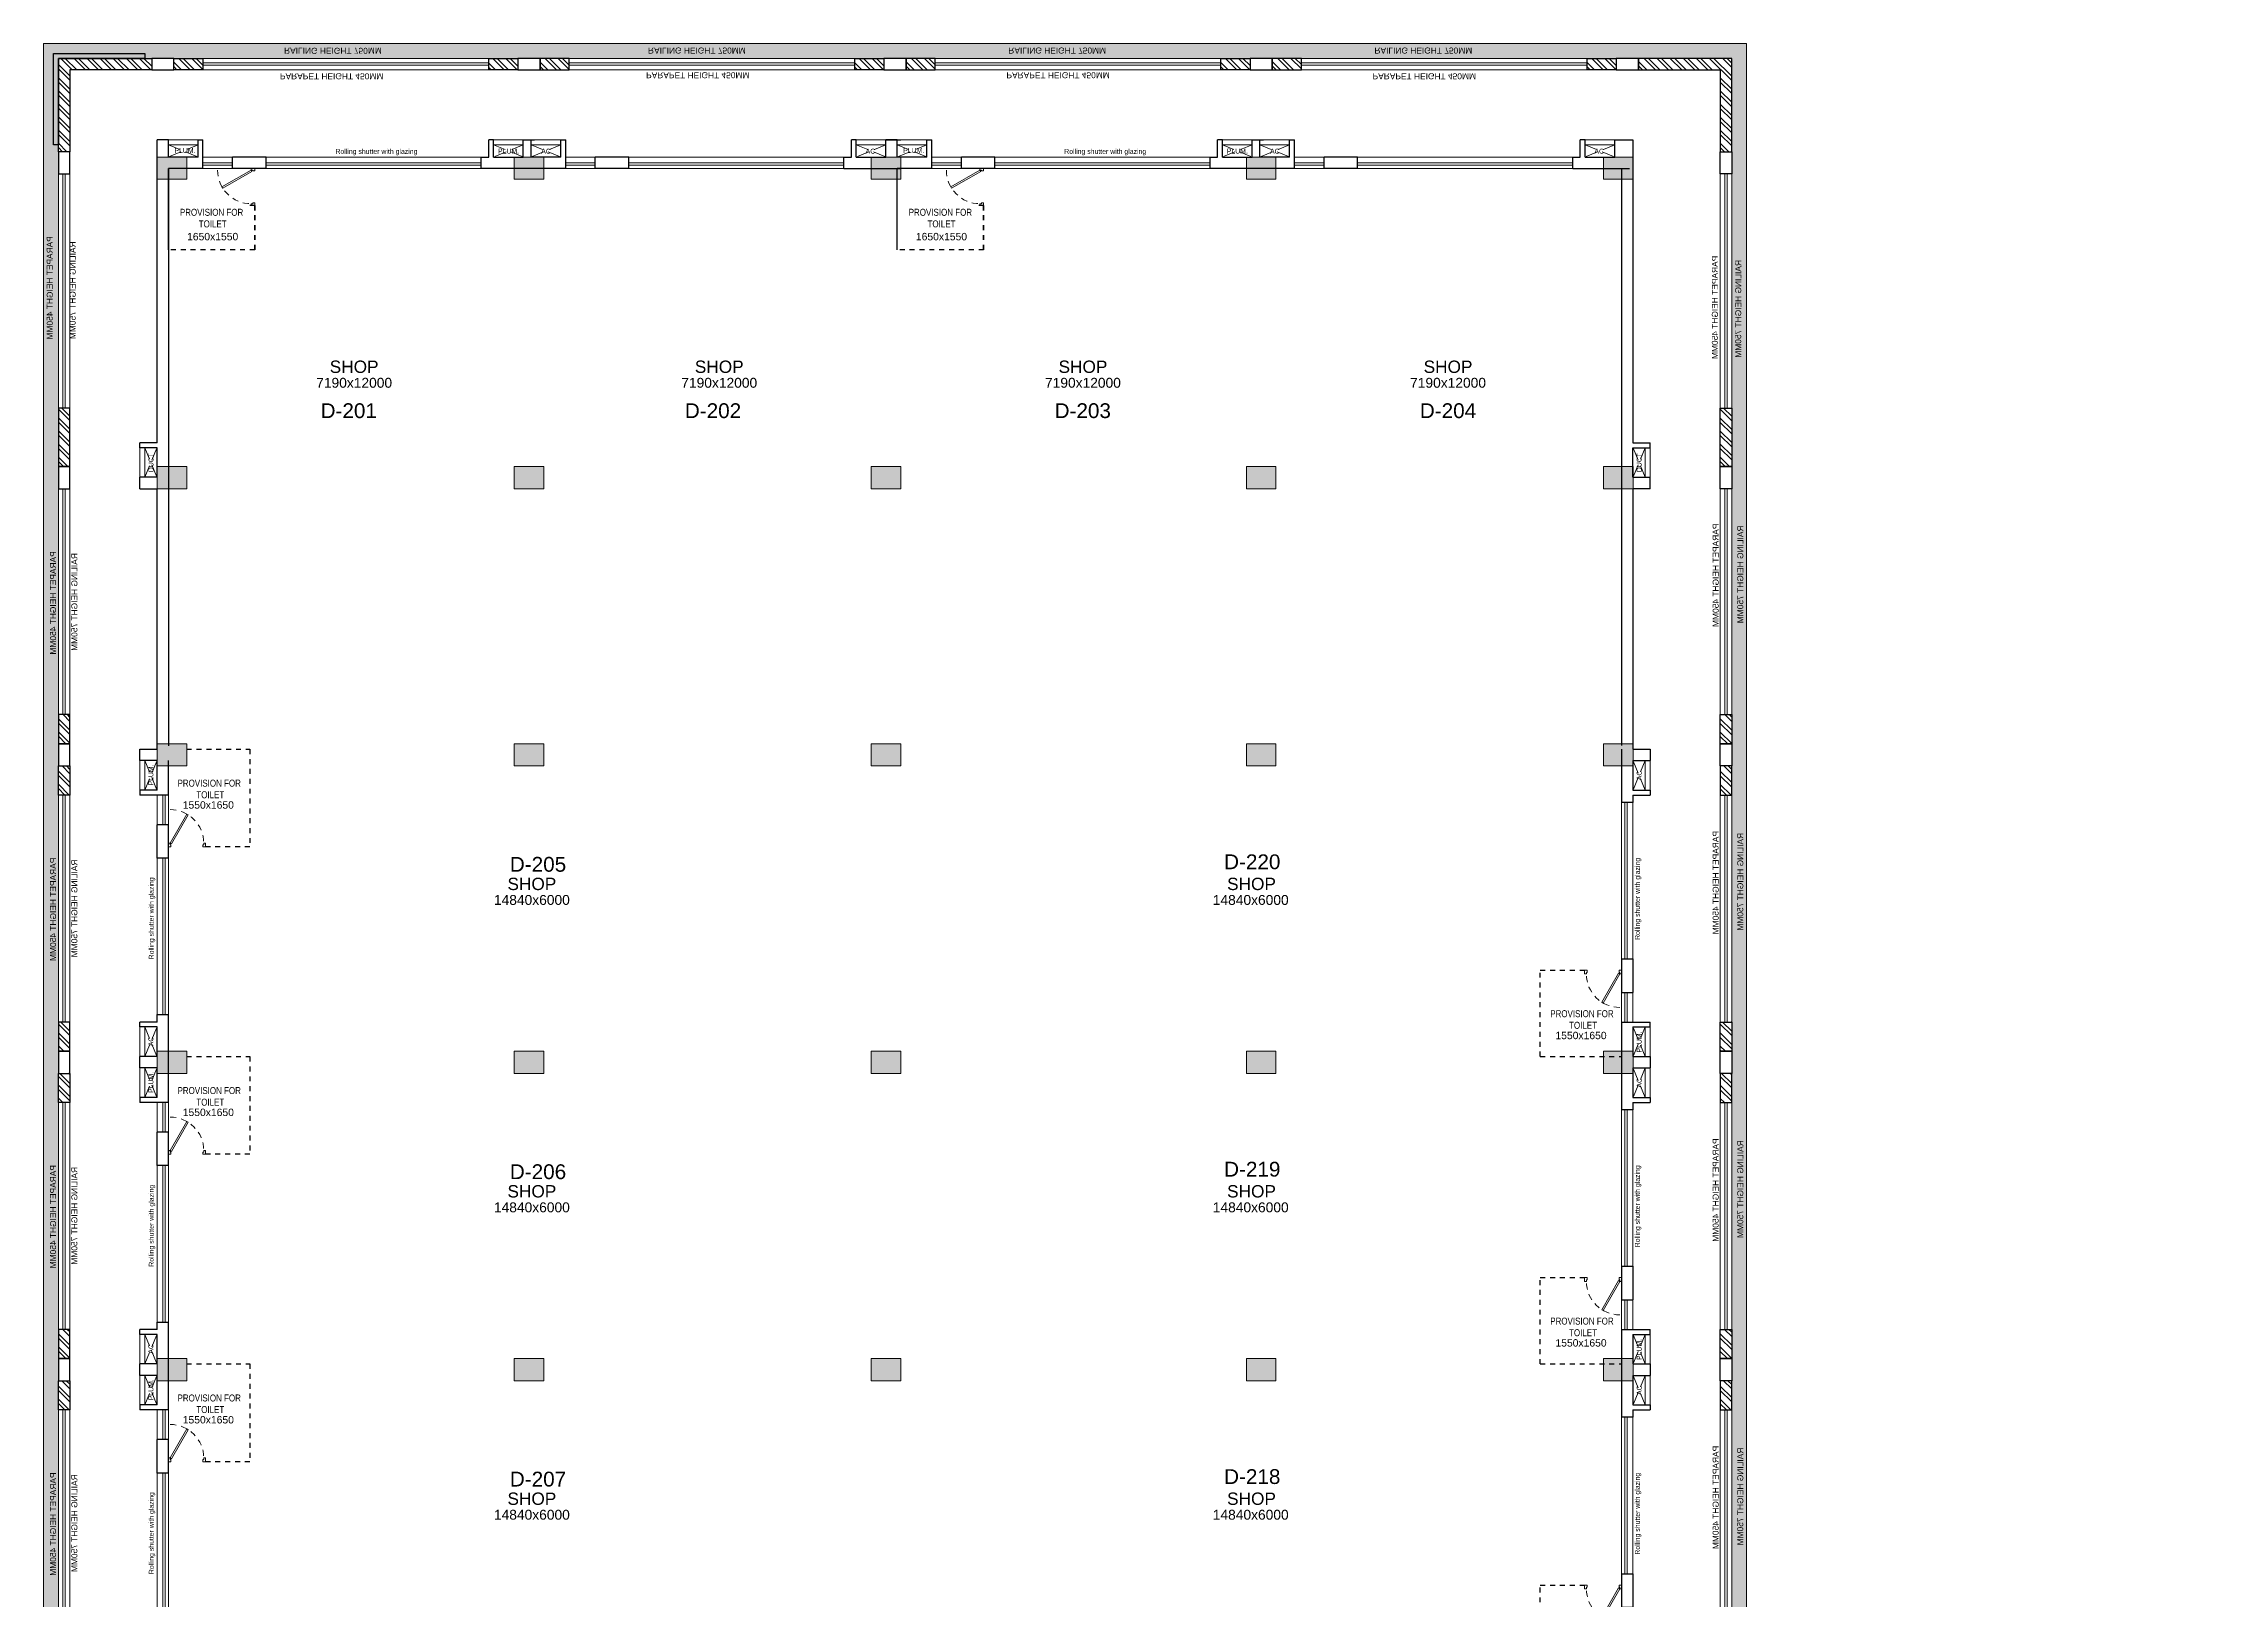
# Model space of a CAD drawing. Header units: metres. Extents: x 9819 to 10514, y 4405 to 4599.
# Drawn here: x 10224.34 to 10268.53, y 4465.68 to 4497.23 of the extents above; entities that cross this region are included whole.
import ezdxf
from ezdxf.enums import TextEntityAlignment as Align

# ---------------------------------------------------------------- set-up
doc = ezdxf.new("R2010")
doc.units = ezdxf.units.M
doc.header["$MEASUREMENT"] = 0
doc.linetypes.add('DASHED2', pattern=[0.375, 0.25, -0.125])
doc.linetypes.add('HIDDEN', pattern=[0.375, 0.25, -0.125])
doc.layers.add('A_COL. NO', color=4, linetype='Continuous')
doc.layers.add('A_SIGNAGE', color=171, linetype='Continuous')
for name, color, linetype, lineweight in [('A_COMMENTS', 3, 'Continuous', 0), ('A_CONC', 1, 'Continuous', 30), ('A_DOOR-WIN', 23, 'Continuous', 9), ('A_DOTTED', 8, 'HIDDEN', 0), ('A_EXCAVATION', 15, 'Continuous', 20), ('A_GLAZE', 140, 'Continuous', 5), ('A_LEDGE', 252, 'Continuous', 15), ('A_SHOP NO.', 113, 'Continuous', 5), ('A_SILL 0.09', 9, 'Continuous', 9), ('A_SILL 0.25', 25, 'Continuous', 15), ('A_TEXT', 7, 'Continuous', 5), ('A_WALL', 7, 'Continuous', 30), ('A_Wall Hatch', 8, 'Continuous', 5), ('COLUMN-FINAL', 210, 'Continuous', 20), ('Doorline', 251, 'DASHED2', 13), ('ELE .15', 8, 'Continuous', 15)]:
    doc.layers.add(name, color=color, linetype=linetype, lineweight=lineweight)
doc.layers.get('A_COL. NO').off()
doc.styles.add('A', font='ARIALN.TTF')
doc.styles.get("Standard").update_dxf_attribs({"font": 'arial.ttf'})

# ---------------------------------------------------------------- blocks, each defined once
blk = doc.blocks.new('D 750')
at = {"layer": 'A_DOOR-WIN'}
for points in [[(-0.372, 0.665), (-0.035, 0.075), (-0.063, 0.059), (-0.4, 0.649)], [(-0.75, 0.075), (-0.75, 0), (-0.7, 0), (-0.7, 0.043), (-0.715, 0.043), (-0.715, 0.075)], [(0, 0.075), (0, 0), (-0.05, 0), (-0.05, 0.043), (-0.035, 0.043), (-0.035, 0.075)]]:
    blk.add_lwpolyline(points, close=True, dxfattribs=at)
at = {"layer": 'Doorline', "ltscale": 0.5}
blk.add_arc((-0.035, 0.075), 0.68, 90, 180, dxfattribs=at)
blk = doc.blocks.new('Typical shops 2nd')
at = {"layer": 'A_DOOR-WIN'}
for p, q in [((30.095, -1.08), (30.095, -4.25)), ((30.145, -1.08), (30.145, -4.25)), ((0.465, -5.38), (0.465, -2.21)), ((0.515, -5.38), (0.515, -2.21))]:
    blk.add_line(p, q, dxfattribs=at)
at = {"layer": 'A_DOTTED'}
for p, q in [((0.1, -0.83), (0.35, -0.23)), ((0.1, -0.23), (0.35, -0.83)), ((30.51, -0.23), (30.26, -0.83)), ((30.51, -0.83), (30.26, -0.23)), ((0.1, -6.23), (0.35, -5.63)), ((0.1, -5.63), (0.35, -6.23)), ((30.51, -5.63), (30.26, -6.23)), ((30.51, -6.23), (30.26, -5.63))]:
    blk.add_line(p, q, dxfattribs=at)
at = {"layer": 'A_GLAZE'}
for p, q in [((0.465, -1.53), (0.465, -0.93)), ((0.515, -1.53), (0.515, -0.93)), ((30.095, -4.93), (30.095, -5.53)), ((30.145, -4.93), (30.145, -5.53))]:
    blk.add_line(p, q, dxfattribs=at)
at = {"layer": 'A_LEDGE'}
for p, q in [((0, -0.83), (0, -0.23)), ((0.1, -0.83), (0.1, -0.23)), ((30.51, -0.83), (30.51, -0.23)), ((30.61, -0.83), (30.61, -0.23)), ((0, -5.63), (0, -6.23)), ((0.1, -5.63), (0.1, -6.23)), ((30.51, -5.63), (30.51, -6.23)), ((30.61, -5.63), (30.61, -6.23))]:
    blk.add_line(p, q, dxfattribs=at)
at = {"layer": 'A_SILL 0.09'}
for p, q in [((0.35, -1.53), (0.35, -0.93)), ((0.58, -1.53), (0.58, -0.93)), ((30.03, -4.25), (30.03, -1.08)), ((30.26, -1.08), (30.26, -4.25)), ((0.35, -5.38), (0.35, -2.21)), ((0.58, -2.21), (0.58, -5.38)), ((30.03, -4.93), (30.03, -5.53)), ((30.26, -4.93), (30.26, -5.53))]:
    blk.add_line(p, q, dxfattribs=at)
at = {"layer": 'A_WALL'}
for p, q in [((0, -0.23), (0, 0)), ((30.61, 0), (30.61, -0.23)), ((0.35, -0.23), (0, -0.23)), ((0.35, -0.83), (0.35, -0.23)), ((0.58, -0.93), (0.58, -0.23)), ((30.03, 0), (30.03, -1.08)), ((30.26, -0.23), (30.61, -0.23)), ((30.26, -0.23), (30.26, -0.83)), ((0.35, -0.83), (0, -0.83)), ((0, -0.83), (0, -0.93)), ((30.26, -0.83), (30.61, -0.83)), ((30.61, -0.83), (30.61, -0.93)), ((0.58, -0.93), (0, -0.93)), ((30.26, -1.08), (30.03, -1.08)), ((30.26, -0.93), (30.61, -0.93)), ((30.26, -0.93), (30.26, -1.08)), ((0.35, -2.21), (0.35, -1.53)), ((0.58, -1.53), (0.35, -1.53)), ((0.58, -2.21), (0.58, -1.53)), ((0.58, -2.21), (0.35, -2.21)), ((30.03, -4.25), (30.03, -4.93)), ((30.03, -4.25), (30.26, -4.25)), ((30.26, -4.25), (30.26, -4.93)), ((30.03, -4.93), (30.26, -4.93)), ((0.35, -5.53), (0, -5.53)), ((0, -5.63), (0, -5.53)), ((0.35, -5.63), (0, -5.63)), ((0.35, -5.53), (0.35, -5.38)), ((0.35, -5.38), (0.58, -5.38)), ((0.35, -6.23), (0.35, -5.63)), ((0.58, -6.46), (0.58, -5.38)), ((30.03, -5.53), (30.03, -6.23)), ((30.03, -5.53), (30.61, -5.53)), ((30.26, -5.63), (30.26, -6.23)), ((30.26, -5.63), (30.61, -5.63)), ((30.61, -5.63), (30.61, -5.53)), ((0.35, -6.23), (0, -6.23)), ((30.26, -6.23), (30.61, -6.23))]:
    blk.add_line(p, q, dxfattribs=at)
at = {"layer": 'A_WALL', "color": 252, "linetype": 'DASHED2', "ltscale": 0.3, "true_color": 0x939598}
blk.add_line((28.38, -6.23), (30.03, -6.23), dxfattribs=at)
for points in [[(0.95, 0), (2.23, 0), (2.23, -1.98), (1.33, -1.98)], [(28.38, -6.23), (28.38, -4.48), (29.28, -4.48)]]:
    blk.add_lwpolyline(points, dxfattribs=at)
at = {"layer": 'A_DOOR-WIN', "xscale": -1}
blk.add_blockref('D 750', (0.58, -1.98), dxfattribs=at)
at = {"layer": 'A_DOOR-WIN', "xscale": -1, "rotation": 180}
blk.add_blockref('D 750', (30.03, -4.48), dxfattribs=at)
at = {"char_height": 0.1411, "width": 1.97366, "attachment_point": 1, "style": 'A'}
for insert in [(0.419, -0.618), (28.239, -5.29)]:
    blk.add_mtext('\\pxqc;PROVISION FOR\\P TOILET ', dxfattribs=dict(at, insert=insert))
at = {"layer": 'A_TEXT'}
for s, p in [('PLUM.', (0.274, -0.523)), ('AC', (30.436, -0.531)), ('Rolling shutter with glazing', (0.282, -3.428)), ('Rolling shutter with glazing', (30.399, -3.034)), ('PLUM.', (30.434, -5.936)), ('AC', (0.274, -5.923))]:
    blk.add_text(s, height=0.1, rotation=90, dxfattribs=at).set_placement(p, align=Align.CENTER)
for s, height, p in [('1550x1650', 0.15, (1.388, -1.205)), ('SHOP', 0.25, (7.945, -2.855)), ('SHOP', 0.25, (22.529, -2.855)), ('14840x6000', 0.2, (7.945, -3.155)), ('14840x6000', 0.2, (22.513, -3.155)), ('1550x1650', 0.15, (29.207, -5.877))]:
    blk.add_text(s, height=height, dxfattribs=at).set_placement(p, align=Align.CENTER)
blk = doc.blocks.new('Wing D Columns')
at = {"layer": 'COLUMN-FINAL'}
for color, points in [(1, [(0, 0), (0, -0.45), (0.6, -0.45), (0.6, 0)]), (3, [(14.47, 0), (14.47, -0.45), (15.07, -0.45), (15.07, 0)]), (3, [(22.075, 0), (22.075, -0.45), (22.675, -0.45), (22.675, 0)]), (3, [(7.235, 0), (7.235, -0.45), (7.835, -0.45), (7.835, 0)]), (1, [(29.31, 0), (29.31, -0.45), (29.91, -0.45), (29.91, 0)]), (1, [(0, -6.27), (0, -6.72), (0.6, -6.72), (0.6, -6.27)]), (3, [(7.235, -6.27), (7.235, -6.72), (7.835, -6.72), (7.835, -6.27)]), (3, [(14.47, -6.27), (14.47, -6.72), (15.07, -6.72), (15.07, -6.27)]), (3, [(22.075, -6.27), (22.075, -6.72), (22.675, -6.72), (22.675, -6.27)]), (1, [(29.31, -6.27), (29.31, -6.72), (29.91, -6.72), (29.91, -6.27)]), (1, [(0, -11.89), (0, -12.34), (0.6, -12.34), (0.6, -11.89)]), (3, [(7.235, -11.89), (7.235, -12.34), (7.835, -12.34), (7.835, -11.89)]), (3, [(14.47, -11.89), (14.47, -12.34), (15.07, -12.34), (15.07, -11.89)]), (3, [(22.075, -11.89), (22.075, -12.34), (22.675, -12.34), (22.675, -11.89)]), (1, [(29.31, -11.89), (29.31, -12.34), (29.91, -12.34), (29.91, -11.89)]), (1, [(0, -18.12), (0, -18.57), (0.6, -18.57), (0.6, -18.12)]), (3, [(7.235, -18.12), (7.235, -18.57), (7.835, -18.57), (7.835, -18.12)]), (3, [(14.47, -18.12), (14.47, -18.57), (15.07, -18.57), (15.07, -18.12)]), (3, [(22.075, -18.12), (22.075, -18.57), (22.675, -18.57), (22.675, -18.12)]), (1, [(29.31, -18.12), (29.31, -18.57), (29.91, -18.57), (29.91, -18.12)]), (1, [(0, -24.35), (0, -24.8), (0.6, -24.8), (0.6, -24.35)]), (3, [(7.235, -24.35), (7.235, -24.8), (7.835, -24.8), (7.835, -24.35)]), (3, [(14.47, -24.35), (14.47, -24.8), (15.07, -24.8), (15.07, -24.35)]), (3, [(22.075, -24.35), (22.075, -24.8), (22.675, -24.8), (22.675, -24.35)]), (1, [(29.31, -24.35), (29.31, -24.8), (29.91, -24.8), (29.91, -24.35)]), (4, [(0, -30.47), (0, -30.92), (0.75, -30.92), (0.75, -30.47)]), (1, [(7.235, -30.47), (7.235, -30.92), (7.835, -30.92), (7.835, -30.47)]), (1, [(14.47, -30.47), (14.47, -30.92), (15.07, -30.92), (15.07, -30.47)]), (1, [(22.075, -30.47), (22.075, -30.92), (22.675, -30.92), (22.675, -30.47)]), (4, [(29.16, -30.47), (29.16, -30.92), (29.91, -30.92), (29.91, -30.47)]), (4, [(0, -36.7), (0, -37.15), (0.75, -37.15), (0.75, -36.7)]), (1, [(7.235, -36.7), (7.235, -37.15), (7.835, -37.15), (7.835, -36.7)]), (3, [(14.47, -36.7), (14.47, -37.15), (15.07, -37.15), (15.07, -36.7)]), (1, [(22.075, -36.7), (22.075, -37.15), (22.675, -37.15), (22.675, -36.7)]), (4, [(29.16, -36.7), (29.16, -37.15), (29.91, -37.15), (29.91, -36.7)]), (1, [(0, -42.82), (0, -43.27), (0.6, -43.27), (0.6, -42.82)]), (3, [(7.235, -42.82), (7.235, -43.27), (7.835, -43.27), (7.835, -42.82)]), (3, [(14.47, -42.82), (14.47, -43.27), (15.07, -43.27), (15.07, -42.82)]), (3, [(22.075, -42.82), (22.075, -43.27), (22.675, -43.27), (22.675, -42.82)]), (1, [(29.31, -42.82), (29.31, -43.27), (29.91, -43.27), (29.91, -42.82)]), (1, [(0, -49.05), (0, -49.5), (0.6, -49.5), (0.6, -49.05)]), (3, [(7.235, -49.05), (7.235, -49.5), (7.835, -49.5), (7.835, -49.05)]), (3, [(14.47, -49.05), (14.47, -49.5), (15.07, -49.5), (15.07, -49.05)]), (3, [(22.075, -49.05), (22.075, -49.5), (22.675, -49.5), (22.675, -49.05)]), (1, [(29.31, -49.05), (29.31, -49.5), (29.91, -49.5), (29.91, -49.05)]), (1, [(0, -55.28), (0, -55.73), (0.6, -55.73), (0.6, -55.28)]), (3, [(7.235, -55.28), (7.235, -55.73), (7.835, -55.73), (7.835, -55.28)]), (3, [(14.47, -55.28), (14.47, -55.73), (15.07, -55.73), (15.07, -55.28)]), (3, [(22.075, -55.28), (22.075, -55.73), (22.675, -55.73), (22.675, -55.28)]), (1, [(29.31, -55.28), (29.31, -55.73), (29.91, -55.73), (29.91, -55.28)]), (1, [(0, -61.51), (0, -61.96), (0.6, -61.96), (0.6, -61.51)]), (3, [(7.235, -61.51), (7.235, -61.96), (7.835, -61.96), (7.835, -61.51)]), (3, [(14.47, -61.51), (14.47, -61.96), (15.07, -61.96), (15.07, -61.51)]), (3, [(22.075, -61.51), (22.075, -61.96), (22.675, -61.96), (22.675, -61.51)]), (1, [(29.31, -61.51), (29.31, -61.96), (29.91, -61.96), (29.91, -61.51)]), (1, [(0, -67.63), (0, -68.08), (0.6, -68.08), (0.6, -67.63)]), (1, [(7.235, -67.635), (7.235, -68.085), (7.835, -68.085), (7.835, -67.635)]), (2, [(14.47, -67.63), (14.47, -68.08), (15.07, -68.08), (15.07, -67.63)]), (1, [(22.075, -67.63), (22.075, -68.08), (22.675, -68.08), (22.675, -67.63)]), (1, [(29.31, -67.63), (29.31, -68.08), (29.91, -68.08), (29.91, -67.63)])]:
    blk.add_hatch(color=color, dxfattribs=at).paths.add_polyline_path(points)
h = blk.add_hatch(color=30, dxfattribs=at)
h.dxf.hatch_style = 1
h.paths.add_polyline_path([(2.73, -31.44), (2.96, -31.44), (2.96, -30.69), (2.73, -30.69)])
h = blk.add_hatch(color=30, dxfattribs=at)
h.dxf.hatch_style = 1
h.paths.add_polyline_path([(9.49, -30.69), (9.49, -30.92), (10.24, -30.92), (10.24, -30.69)])
h = blk.add_hatch(color=86, dxfattribs=at)
h.dxf.hatch_style = 1
h.paths.add_polyline_path([(17.97, -30.92), (17.97, -30.69), (17.22, -30.69), (17.22, -30.92)])
h = blk.add_hatch(color=190, dxfattribs=at)
h.dxf.hatch_style = 1
h.paths.add_polyline_path([(20.92, -31.29), (21.15, -31.29), (21.15, -30.69), (20.92, -30.69)])
h = blk.add_hatch(color=5, dxfattribs=at)
h.dxf.hatch_style = 1
h.paths.add_polyline_path([(0, -34.45), (0.23, -34.45), (0.23, -33.7), (0, -33.7)])
h = blk.add_hatch(color=30, dxfattribs=at)
h.dxf.hatch_style = 1
h.paths.add_polyline_path([(2.73, -34.45), (2.96, -34.45), (2.96, -33.7), (2.73, -33.7)])
h = blk.add_hatch(color=11, dxfattribs=at)
h.dxf.hatch_style = 1
h.paths.add_polyline_path([(14.84, -34.45), (15.07, -34.45), (15.07, -33.7), (14.84, -33.7)])
h = blk.add_hatch(color=86, dxfattribs=at)
h.dxf.hatch_style = 1
h.paths.add_polyline_path([(17.22, -34.45), (17.45, -34.45), (17.45, -33.7), (17.22, -33.7)])
h = blk.add_hatch(color=190, dxfattribs=at)
h.dxf.hatch_style = 1
h.paths.add_polyline_path([(20.92, -34.45), (21.15, -34.45), (21.15, -33.85), (20.92, -33.85)])
h = blk.add_hatch(color=30, dxfattribs=at)
h.dxf.hatch_style = 1
h.paths.add_polyline_path([(9.49, -34.22), (9.49, -34.45), (10.24, -34.45), (10.24, -34.22)])
h = blk.add_hatch(color=231, dxfattribs=at)
h.dxf.hatch_style = 1
h.paths.add_polyline_path([(23.15, -34.22), (23.15, -34.45), (23.9, -34.45), (23.9, -34.22)])
h = blk.add_hatch(color=30, dxfattribs=at)
h.dxf.hatch_style = 1
h.paths.add_polyline_path([(29.31, -34.22), (29.31, -34.45), (29.91, -34.45), (29.91, -34.22)])
at = {"layer": 'COLUMN-FINAL', "color": 1}
for points in [[(0, 0), (0, -0.45), (0.6, -0.45), (0.6, 0)], [(29.31, 0), (29.31, -0.45), (29.91, -0.45), (29.91, 0)], [(0, -6.27), (0, -6.72), (0.6, -6.72), (0.6, -6.27)], [(29.31, -6.27), (29.31, -6.72), (29.91, -6.72), (29.91, -6.27)], [(0, -11.89), (0, -12.34), (0.6, -12.34), (0.6, -11.89)], [(29.31, -11.89), (29.31, -12.34), (29.91, -12.34), (29.91, -11.89)], [(0, -18.12), (0, -18.57), (0.6, -18.57), (0.6, -18.12)], [(29.31, -18.12), (29.31, -18.57), (29.91, -18.57), (29.91, -18.12)], [(0, -24.35), (0, -24.8), (0.6, -24.8), (0.6, -24.35)], [(29.31, -24.35), (29.31, -24.8), (29.91, -24.8), (29.91, -24.35)], [(7.235, -30.47), (7.235, -30.92), (7.835, -30.92), (7.835, -30.47)], [(14.47, -30.47), (14.47, -30.92), (15.07, -30.92), (15.07, -30.47)], [(22.075, -30.47), (22.075, -30.92), (22.675, -30.92), (22.675, -30.47)], [(7.235, -36.7), (7.235, -37.15), (7.835, -37.15), (7.835, -36.7)], [(22.075, -36.7), (22.075, -37.15), (22.675, -37.15), (22.675, -36.7)], [(0, -42.82), (0, -43.27), (0.6, -43.27), (0.6, -42.82)], [(29.31, -42.82), (29.31, -43.27), (29.91, -43.27), (29.91, -42.82)], [(0, -49.05), (0, -49.5), (0.6, -49.5), (0.6, -49.05)], [(29.31, -49.05), (29.31, -49.5), (29.91, -49.5), (29.91, -49.05)], [(0, -55.28), (0, -55.73), (0.6, -55.73), (0.6, -55.28)], [(29.31, -55.28), (29.31, -55.73), (29.91, -55.73), (29.91, -55.28)], [(0, -61.51), (0, -61.96), (0.6, -61.96), (0.6, -61.51)], [(29.31, -61.51), (29.31, -61.96), (29.91, -61.96), (29.91, -61.51)], [(0, -67.63), (0, -68.08), (0.6, -68.08), (0.6, -67.63)], [(7.235, -67.635), (7.235, -68.085), (7.835, -68.085), (7.835, -67.635)], [(22.075, -67.63), (22.075, -68.08), (22.675, -68.08), (22.675, -67.63)], [(29.31, -67.63), (29.31, -68.08), (29.91, -68.08), (29.91, -67.63)]]:
    blk.add_lwpolyline(points, close=True, dxfattribs=at)
at = {"layer": 'COLUMN-FINAL', "color": 3}
for points in [[(14.47, 0), (14.47, -0.45), (15.07, -0.45), (15.07, 0)], [(22.075, 0), (22.075, -0.45), (22.675, -0.45), (22.675, 0)], [(7.235, 0), (7.235, -0.45), (7.835, -0.45), (7.835, 0)], [(7.235, -6.27), (7.235, -6.72), (7.835, -6.72), (7.835, -6.27)], [(14.47, -6.27), (14.47, -6.72), (15.07, -6.72), (15.07, -6.27)], [(22.075, -6.27), (22.075, -6.72), (22.675, -6.72), (22.675, -6.27)], [(7.235, -11.89), (7.235, -12.34), (7.835, -12.34), (7.835, -11.89)], [(14.47, -11.89), (14.47, -12.34), (15.07, -12.34), (15.07, -11.89)], [(22.075, -11.89), (22.075, -12.34), (22.675, -12.34), (22.675, -11.89)], [(7.235, -18.12), (7.235, -18.57), (7.835, -18.57), (7.835, -18.12)], [(14.47, -18.12), (14.47, -18.57), (15.07, -18.57), (15.07, -18.12)], [(22.075, -18.12), (22.075, -18.57), (22.675, -18.57), (22.675, -18.12)], [(7.235, -24.35), (7.235, -24.8), (7.835, -24.8), (7.835, -24.35)], [(14.47, -24.35), (14.47, -24.8), (15.07, -24.8), (15.07, -24.35)], [(22.075, -24.35), (22.075, -24.8), (22.675, -24.8), (22.675, -24.35)], [(14.47, -36.7), (14.47, -37.15), (15.07, -37.15), (15.07, -36.7)], [(7.235, -42.82), (7.235, -43.27), (7.835, -43.27), (7.835, -42.82)], [(14.47, -42.82), (14.47, -43.27), (15.07, -43.27), (15.07, -42.82)], [(22.075, -42.82), (22.075, -43.27), (22.675, -43.27), (22.675, -42.82)], [(7.235, -49.05), (7.235, -49.5), (7.835, -49.5), (7.835, -49.05)], [(14.47, -49.05), (14.47, -49.5), (15.07, -49.5), (15.07, -49.05)], [(22.075, -49.05), (22.075, -49.5), (22.675, -49.5), (22.675, -49.05)], [(7.235, -55.28), (7.235, -55.73), (7.835, -55.73), (7.835, -55.28)], [(14.47, -55.28), (14.47, -55.73), (15.07, -55.73), (15.07, -55.28)], [(22.075, -55.28), (22.075, -55.73), (22.675, -55.73), (22.675, -55.28)], [(7.235, -61.51), (7.235, -61.96), (7.835, -61.96), (7.835, -61.51)], [(14.47, -61.51), (14.47, -61.96), (15.07, -61.96), (15.07, -61.51)], [(22.075, -61.51), (22.075, -61.96), (22.675, -61.96), (22.675, -61.51)]]:
    blk.add_lwpolyline(points, close=True, dxfattribs=at)
at = {"layer": 'COLUMN-FINAL', "color": 4}
for points in [[(0, -30.47), (0, -30.92), (0.75, -30.92), (0.75, -30.47)], [(29.16, -30.47), (29.16, -30.92), (29.91, -30.92), (29.91, -30.47)], [(0, -36.7), (0, -37.15), (0.75, -37.15), (0.75, -36.7)], [(29.16, -36.7), (29.16, -37.15), (29.91, -37.15), (29.91, -36.7)]]:
    blk.add_lwpolyline(points, close=True, dxfattribs=at)
at = {"layer": 'COLUMN-FINAL', "color": 30}
for points in [[(2.73, -31.44), (2.96, -31.44), (2.96, -30.69), (2.73, -30.69)], [(9.49, -30.69), (9.49, -30.92), (10.24, -30.92), (10.24, -30.69)], [(2.73, -34.45), (2.96, -34.45), (2.96, -33.7), (2.73, -33.7)], [(9.49, -34.22), (9.49, -34.45), (10.24, -34.45), (10.24, -34.22)], [(29.31, -34.22), (29.31, -34.45), (29.91, -34.45), (29.91, -34.22)]]:
    blk.add_lwpolyline(points, close=True, dxfattribs=at)
at = {"layer": 'COLUMN-FINAL', "color": 86}
for points in [[(17.97, -30.92), (17.97, -30.69), (17.22, -30.69), (17.22, -30.92)], [(17.22, -34.45), (17.45, -34.45), (17.45, -33.7), (17.22, -33.7)]]:
    blk.add_lwpolyline(points, close=True, dxfattribs=at)
at = {"layer": 'COLUMN-FINAL', "color": 190}
for points in [[(20.92, -31.29), (21.15, -31.29), (21.15, -30.69), (20.92, -30.69)], [(20.92, -34.45), (21.15, -34.45), (21.15, -33.85), (20.92, -33.85)]]:
    blk.add_lwpolyline(points, close=True, dxfattribs=at)
at = {"layer": 'COLUMN-FINAL', "color": 5}
blk.add_lwpolyline([(0, -34.45), (0.23, -34.45), (0.23, -33.7), (0, -33.7)], close=True, dxfattribs=at)
at = {"layer": 'COLUMN-FINAL', "color": 11}
blk.add_lwpolyline([(14.84, -34.45), (15.07, -34.45), (15.07, -33.7), (14.84, -33.7)], close=True, dxfattribs=at)
at = {"layer": 'COLUMN-FINAL', "color": 231}
blk.add_lwpolyline([(23.15, -34.22), (23.15, -34.45), (23.9, -34.45), (23.9, -34.22)], close=True, dxfattribs=at)
at = {"layer": 'COLUMN-FINAL', "color": 2}
blk.add_lwpolyline([(14.47, -67.63), (14.47, -68.08), (15.07, -68.08), (15.07, -67.63)], close=True, dxfattribs=at)
blk = doc.blocks.new('WING-D REVISED COLU.')
at = {"layer": 'A_EXCAVATION'}
blk.add_blockref('Wing D Columns', (5532.543, -8729.918), dxfattribs=at)
blk = doc.blocks.new('A$C5cf436e8')
at = {"transparency": 33554493}
h = blk.add_hatch(color=256, dxfattribs=at)
h.dxf.hatch_style = 1
h.paths.add_polyline_path([(-32.21, -72.38), (2.3, -72.38), (2.3, 0.3), (-32.21, 0.3)])
h.paths.add_polyline_path([(-31.91, -72.08), (2, -72.08), (2, 0), (-31.91, 0)], flags=16)
at = {"lineweight": 30, "true_color": 0x636466}
h = blk.add_hatch(dxfattribs=at)
h.set_pattern_fill('ANSI32', color=251, scale=0.5)
h.set_pattern_definition([(45, (-9908.29707, -4401.00705), (-0.1325825215, 0.1325825215), []), (45, (-9908.20869, -4401.00705), (-0.1325825215, 0.1325825215), [])])
h.paths.add_polyline_path([(0.11, 0), (0.11, -0.23), (1.77, -0.23), (1.77, -1.89), (2, -1.89), (2, 0)])
h.paths.add_polyline_path([(2, -2.93), (2, -2.34), (1.77, -2.34), (1.77, -2.93)])
h.paths.add_polyline_path([(2, -7.53), (2, -8.12), (1.77, -8.12), (1.77, -7.53)])
h.paths.add_polyline_path([(2, -9.16), (2, -8.57), (1.77, -8.57), (1.77, -9.16)])
h.paths.add_polyline_path([(2, -13.76), (2, -14.35), (1.77, -14.35), (1.77, -13.76)])
h.paths.add_polyline_path([(2, -15.39), (2, -14.8), (1.77, -14.8), (1.77, -15.39)])
h.paths.add_polyline_path([(2, -19.99), (2, -20.58), (1.77, -20.58), (1.77, -19.99)])
h.paths.add_polyline_path([(2, -21.62), (2, -21.03), (1.77, -21.03), (1.77, -21.62)])
h.paths.add_polyline_path([(2, -26.22), (2, -26.81), (1.77, -26.81), (1.77, -26.22)])
h.paths.add_polyline_path([(2, -27.85), (2, -27.26), (1.77, -27.26), (1.77, -27.85)])
h.paths.add_polyline_path([(2, -32.45), (2, -33.04), (1.77, -33.04), (1.77, -32.45)])
h.paths.add_polyline_path([(2, -34.08), (2, -33.49), (1.77, -33.49), (1.77, -34.08)])
h.paths.add_polyline_path([(2, -38.46), (2, -39.05), (1.77, -39.05), (1.77, -38.46)])
h.paths.add_polyline_path([(2, -40.09), (2, -39.5), (1.77, -39.5), (1.77, -40.09)])
h.paths.add_polyline_path([(2, -46.32), (2, -45.73), (1.77, -45.73), (1.77, -46.32)])
h.paths.add_polyline_path([(2, -44.69), (2, -45.28), (1.77, -45.28), (1.77, -44.69)])
h.paths.add_polyline_path([(2, -50.92), (2, -51.51), (1.77, -51.51), (1.77, -50.92)])
h.paths.add_polyline_path([(2, -52.55), (2, -51.96), (1.77, -51.96), (1.77, -52.55)])
h.paths.add_polyline_path([(2, -58.78), (2, -58.19), (1.77, -58.19), (1.77, -58.78)])
h.paths.add_polyline_path([(2, -57.15), (2, -57.74), (1.77, -57.74), (1.77, -57.15)])
h.paths.add_polyline_path([(2, -64.99), (2, -63.81), (1.77, -63.81), (1.77, -64.99)])
h.paths.add_polyline_path([(0.11, -72.08), (0.11, -71.85), (1.77, -71.85), (1.77, -70.19), (2, -70.19), (2, -72.08)])
h.paths.add_polyline_path([(-0.93, -72.08), (-0.34, -72.08), (-0.34, -71.85), (-0.93, -71.85)])
h.paths.add_polyline_path([(-6.72, -72.08), (-7.31, -72.08), (-7.31, -71.85), (-6.72, -71.85)])
h.paths.add_polyline_path([(-8.35, -72.08), (-7.76, -72.08), (-7.76, -71.85), (-8.35, -71.85)])
h.paths.add_polyline_path([(-23.19, -72.08), (-22.6, -72.08), (-22.6, -71.85), (-23.19, -71.85)])
h.paths.add_polyline_path([(-21.56, -72.08), (-22.15, -72.08), (-22.15, -71.85), (-21.56, -71.85)])
h.paths.add_polyline_path([(-15.77, -72.08), (-15.18, -72.08), (-15.18, -71.85), (-15.77, -71.85)])
h.paths.add_polyline_path([(-14.14, -72.08), (-14.73, -72.08), (-14.73, -71.85), (-14.14, -71.85)])
h.paths.add_polyline_path([(-30.02, -72.08), (-30.02, -71.85), (-31.68, -71.85), (-31.68, -70.19), (-31.91, -70.19), (-31.91, -72.08)])
h.paths.add_polyline_path([(-29.57, -72.08), (-28.98, -72.08), (-28.98, -71.85), (-29.57, -71.85)])
h.paths.add_polyline_path([(-31.91, -64.99), (-31.91, -63.81), (-31.68, -63.81), (-31.68, -64.99)])
h.paths.add_polyline_path([(-31.91, -58.78), (-31.91, -58.19), (-31.68, -58.19), (-31.68, -58.78)])
h.paths.add_polyline_path([(-31.91, -57.15), (-31.91, -57.74), (-31.68, -57.74), (-31.68, -57.15)])
h.paths.add_polyline_path([(-31.91, -52.55), (-31.91, -51.96), (-31.68, -51.96), (-31.68, -52.55)])
h.paths.add_polyline_path([(-31.91, -50.92), (-31.91, -51.51), (-31.68, -51.51), (-31.68, -50.92)])
h.paths.add_polyline_path([(-31.91, -46.32), (-31.91, -45.73), (-31.68, -45.73), (-31.68, -46.32)])
h.paths.add_polyline_path([(-31.91, -44.69), (-31.91, -45.28), (-31.68, -45.28), (-31.68, -44.69)])
h.paths.add_polyline_path([(-31.91, -40.09), (-31.91, -39.5), (-31.68, -39.5), (-31.68, -40.09)])
h.paths.add_polyline_path([(-31.91, -38.46), (-31.91, -39.05), (-31.68, -39.05), (-31.68, -38.46)])
h.paths.add_polyline_path([(-31.91, -34.08), (-31.91, -33.49), (-31.68, -33.49), (-31.68, -34.08)])
h.paths.add_polyline_path([(-31.91, -32.45), (-31.91, -33.04), (-31.68, -33.04), (-31.68, -32.45)])
h.paths.add_polyline_path([(-31.91, -27.85), (-31.91, -27.26), (-31.68, -27.26), (-31.68, -27.85)])
h.paths.add_polyline_path([(-31.91, -26.22), (-31.91, -26.81), (-31.68, -26.81), (-31.68, -26.22)])
h.paths.add_polyline_path([(-31.91, -21.62), (-31.91, -21.03), (-31.68, -21.03), (-31.68, -21.62)])
h.paths.add_polyline_path([(-31.91, -19.99), (-31.91, -20.58), (-31.68, -20.58), (-31.68, -19.99)])
h.paths.add_polyline_path([(-31.91, -15.39), (-31.91, -14.8), (-31.68, -14.8), (-31.68, -15.39)])
h.paths.add_polyline_path([(-31.91, -13.76), (-31.91, -14.35), (-31.68, -14.35), (-31.68, -13.76)])
h.paths.add_polyline_path([(-31.91, -9.16), (-31.91, -8.57), (-31.68, -8.57), (-31.68, -9.16)])
h.paths.add_polyline_path([(-31.91, -7.53), (-31.91, -8.12), (-31.68, -8.12), (-31.68, -7.53)])
h.paths.add_polyline_path([(-31.91, -2.93), (-31.91, -2.34), (-31.68, -2.34), (-31.68, -2.93)])
h.paths.add_polyline_path([(-30.02, 0), (-30.02, -0.23), (-31.68, -0.23), (-31.68, -1.89), (-31.91, -1.89), (-31.91, 0)])
at = {"layer": 'A_CONC'}
for points in [[(-31.91, -45.28), (-31.68, -45.28), (-31.68, -45.73), (-31.91, -45.73)], [(2, -45.28), (1.77, -45.28), (1.77, -45.73), (2, -45.73)], [(-31.91, -51.51), (-31.68, -51.51), (-31.68, -51.96), (-31.91, -51.96)], [(2, -51.51), (1.77, -51.51), (1.77, -51.96), (2, -51.96)], [(-31.91, -57.74), (-31.68, -57.74), (-31.68, -58.19), (-31.91, -58.19)], [(2, -57.74), (1.77, -57.74), (1.77, -58.19), (2, -58.19)], [(-31.91, -63.36), (-31.68, -63.36), (-31.68, -63.81), (-31.91, -63.81)], [(2, -63.36), (1.77, -63.36), (1.77, -63.81), (2, -63.81)], [(-31.91, -69.74), (-31.68, -69.74), (-31.68, -70.19), (-31.91, -70.19)], [(2, -69.74), (1.77, -69.74), (1.77, -70.19), (2, -70.19)], [(-29.57, -71.85), (-29.57, -72.08), (-30.02, -72.08), (-30.02, -71.85)], [(-22.15, -71.85), (-22.15, -72.08), (-22.6, -72.08), (-22.6, -71.85)], [(-14.73, -71.85), (-14.73, -72.08), (-15.18, -72.08), (-15.18, -71.85)], [(-7.31, -71.85), (-7.31, -72.08), (-7.76, -72.08), (-7.76, -71.85)], [(0.11, -71.85), (0.11, -72.08), (-0.34, -72.08), (-0.34, -71.85)]]:
    blk.add_lwpolyline(points, close=True, dxfattribs=at)
at = {"layer": 'A_GLAZE', "elevation": 0}
for points in [[(-31.82, -44.69), (-31.77, -44.69), (-31.77, -40.09), (-31.82, -40.09)], [(1.86, -50.92), (1.91, -50.92), (1.91, -46.32), (1.86, -46.32)], [(1.86, -57.15), (1.91, -57.15), (1.91, -52.55), (1.86, -52.55)], [(-31.82, -63.36), (-31.77, -63.36), (-31.77, -58.78), (-31.82, -58.78)]]:
    blk.add_lwpolyline(points, close=True, dxfattribs=at)
at = {"layer": 'A_GLAZE'}
for points in [[(1.86, -44.69), (1.91, -44.69), (1.91, -40.09), (1.86, -40.09)], [(-31.82, -50.92), (-31.77, -50.92), (-31.77, -46.32), (-31.82, -46.32)], [(-31.82, -57.15), (-31.77, -57.15), (-31.77, -52.55), (-31.82, -52.55)], [(1.86, -63.36), (1.91, -63.36), (1.91, -58.78), (1.86, -58.78)], [(-31.82, -69.74), (-31.77, -69.74), (-31.77, -64.99), (-31.82, -64.99)], [(1.86, -69.74), (1.91, -69.74), (1.91, -64.99), (1.86, -64.99)], [(-28.98, -71.94), (-28.98, -71.99), (-23.19, -71.99), (-23.19, -71.94)], [(-21.56, -71.94), (-21.56, -71.99), (-15.77, -71.99), (-15.77, -71.94)], [(-14.14, -71.94), (-14.14, -71.99), (-8.35, -71.99), (-8.35, -71.94)], [(-6.72, -71.94), (-6.72, -71.99), (-0.93, -71.99), (-0.93, -71.94)]]:
    blk.add_lwpolyline(points, close=True, dxfattribs=at)
at = {"layer": 'A_SILL 0.25'}
blk.add_lwpolyline([(2, -34.08), (2, 0), (-31.91, 0), (-31.91, -72.08), (2, -72.08), (2, -38.46)], dxfattribs=at)
at = {"layer": 'A_TEXT', "color": 32, "true_color": 0xcd6928}
for p, q in [((-31.91, -44.69), (-31.91, -40.09)), ((-31.68, -40.09), (-31.68, -44.69)), ((1.77, -44.69), (1.77, -40.09)), ((2, -40.09), (2, -44.69)), ((-31.91, -50.92), (-31.91, -46.32)), ((-31.68, -46.32), (-31.68, -50.92)), ((1.77, -50.92), (1.77, -46.32)), ((2, -46.32), (2, -50.92)), ((-31.91, -57.15), (-31.91, -52.55)), ((-31.68, -52.55), (-31.68, -57.15)), ((1.77, -57.15), (1.77, -52.55)), ((2, -52.55), (2, -57.15)), ((-31.91, -63.36), (-31.91, -58.78)), ((-31.68, -58.78), (-31.68, -63.36)), ((1.77, -63.36), (1.77, -58.78)), ((2, -58.78), (2, -63.36)), ((-31.91, -64.99), (-31.91, -69.74)), ((-31.68, -69.74), (-31.68, -64.99)), ((1.77, -69.74), (1.77, -64.99)), ((2, -64.99), (2, -69.74)), ((-28.98, -71.85), (-23.19, -71.85)), ((-21.56, -71.85), (-15.77, -71.85)), ((-14.14, -71.85), (-8.35, -71.85)), ((-6.72, -71.85), (-0.93, -71.85)), ((-23.19, -72.08), (-28.98, -72.08)), ((-15.77, -72.08), (-21.56, -72.08)), ((-8.35, -72.08), (-14.14, -72.08)), ((-0.93, -72.08), (-6.72, -72.08))]:
    blk.add_line(p, q, dxfattribs=at)
at = {"layer": 'A_WALL'}
for points in [[(-31.91, -44.69), (-31.91, -45.28), (-31.68, -45.28), (-31.68, -44.69)], [(2, -44.69), (2, -45.28), (1.77, -45.28), (1.77, -44.69)], [(-31.91, -46.32), (-31.91, -45.73), (-31.68, -45.73), (-31.68, -46.32)], [(2, -46.32), (2, -45.73), (1.77, -45.73), (1.77, -46.32)], [(-31.91, -50.92), (-31.91, -51.51), (-31.68, -51.51), (-31.68, -50.92)], [(2, -50.92), (2, -51.51), (1.77, -51.51), (1.77, -50.92)], [(-31.91, -52.55), (-31.91, -51.96), (-31.68, -51.96), (-31.68, -52.55)], [(2, -52.55), (2, -51.96), (1.77, -51.96), (1.77, -52.55)], [(-31.91, -57.15), (-31.91, -57.74), (-31.68, -57.74), (-31.68, -57.15)], [(2, -57.15), (2, -57.74), (1.77, -57.74), (1.77, -57.15)], [(-31.91, -58.78), (-31.91, -58.19), (-31.68, -58.19), (-31.68, -58.78)], [(2, -58.78), (2, -58.19), (1.77, -58.19), (1.77, -58.78)], [(-31.91, -64.99), (-31.91, -63.81), (-31.68, -63.81), (-31.68, -64.99)], [(2, -64.99), (2, -63.81), (1.77, -63.81), (1.77, -64.99)], [(-30.02, -72.08), (-30.02, -71.85), (-31.68, -71.85), (-31.68, -70.19), (-31.91, -70.19), (-31.91, -72.08)], [(0.11, -72.08), (0.11, -71.85), (1.77, -71.85), (1.77, -70.19), (2, -70.19), (2, -72.08)], [(-29.57, -72.08), (-28.98, -72.08), (-28.98, -71.85), (-29.57, -71.85)], [(-23.19, -72.08), (-22.6, -72.08), (-22.6, -71.85), (-23.19, -71.85)], [(-21.56, -72.08), (-22.15, -72.08), (-22.15, -71.85), (-21.56, -71.85)], [(-15.77, -72.08), (-15.18, -72.08), (-15.18, -71.85), (-15.77, -71.85)], [(-14.14, -72.08), (-14.73, -72.08), (-14.73, -71.85), (-14.14, -71.85)], [(-8.35, -72.08), (-7.76, -72.08), (-7.76, -71.85), (-8.35, -71.85)], [(-6.72, -72.08), (-7.31, -72.08), (-7.31, -71.85), (-6.72, -71.85)], [(-0.93, -72.08), (-0.34, -72.08), (-0.34, -71.85), (-0.93, -71.85)]]:
    blk.add_lwpolyline(points, close=True, dxfattribs=at)
at = {"layer": 'ELE .15', "color": 7, "true_color": 0xffffff}
blk.add_lwpolyline([(2.3, -34.08), (2.3, 0.3), (-32.21, 0.3), (-32.21, -72.38), (2.3, -72.38), (2.3, -38.46)], dxfattribs=at)
at = {"layer": 'A_TEXT', "color": 32, "true_color": 0xcd6928, "char_height": 0.1215, "attachment_point": 1, "rotation": 90}
for insert in [(-32.079, -43.422), (1.614, -43.962), (-32.079, -49.652), (1.614, -50.192), (-32.079, -55.882), (1.614, -56.422), (-32.079, -62.092), (1.614, -62.652), (1.598, -68.081), (-32.146, -68.477)]:
    blk.add_mtext_dynamic_manual_height_columns('PARAPET HEIGHT 450MM', width=3.42392, gutter_width=0.931, heights=[0], dxfattribs=dict(at, insert=insert))
at = {"layer": 'A_TEXT', "color": 4, "char_height": 0.1215, "attachment_point": 1, "rotation": 90}
for insert in [(-31.647, -43.384), (2.113, -43.924), (-31.647, -49.614), (2.113, -50.154), (-31.647, -55.844), (2.113, -56.384), (-31.647, -62.054), (2.113, -62.614), (2.071, -67.994), (-31.683, -68.371)]:
    blk.add_mtext_dynamic_manual_height_columns('RAILING HEIGHT 750MM', width=3.42392, gutter_width=0.931, heights=[0], dxfattribs=dict(at, insert=insert))
at = {"layer": 'A_TEXT', "color": 32, "true_color": 0xcd6928, "char_height": 0.12151, "attachment_point": 1}
for insert in [(-27.42, -71.658), (-20, -71.679), (-12.697, -71.679), (-5.277, -71.658)]:
    blk.add_mtext_dynamic_manual_height_columns('PARAPET HEIGHT 450MM', width=3.42392, gutter_width=0.931, heights=[0], dxfattribs=dict(at, insert=insert))
at = {"layer": 'A_TEXT', "color": 4, "char_height": 0.12151, "attachment_point": 1}
for width, gutter_width, insert in [(2.23382, 0.608, (-27.337, -72.173)), (3.42392, 0.931, (-19.961, -72.179)), (3.42392, 0.931, (-12.659, -72.179)), (3.42392, 0.931, (-5.239, -72.179))]:
    blk.add_mtext_dynamic_manual_height_columns('RAILING HEIGHT 750MM', width=width, gutter_width=gutter_width, heights=[0], dxfattribs=dict(at, insert=insert))
blk = doc.blocks.new('A$C7465e08f')
at = {"layer": 'A_DOOR-WIN'}
for p, q in [((2.21, -0.465), (6.57, -0.465)), ((2.21, -0.515), (6.57, -0.515)), ((9.56, -0.465), (13.92, -0.465)), ((9.56, -0.515), (13.92, -0.515))]:
    blk.add_line(p, q, dxfattribs=at)
at = {"layer": 'A_DOTTED'}
for p, q in [((0.83, -0.1), (0.23, -0.35)), ((0.23, -0.1), (0.83, -0.35)), ((7.42, -0.1), (6.82, -0.35)), ((6.82, -0.1), (7.42, -0.35)), ((8.18, -0.1), (7.58, -0.35)), ((7.58, -0.1), (8.18, -0.35)), ((14.77, -0.1), (14.17, -0.35)), ((14.17, -0.1), (14.77, -0.35))]:
    blk.add_line(p, q, dxfattribs=at)
at = {"layer": 'A_GLAZE'}
for p, q in [((1.53, -0.465), (0.93, -0.465)), ((1.53, -0.515), (0.93, -0.515)), ((8.88, -0.465), (8.28, -0.465)), ((8.88, -0.515), (8.28, -0.515))]:
    blk.add_line(p, q, dxfattribs=at)
at = {"layer": 'A_LEDGE'}
for p, q in [((0.83, 0), (0.23, 0)), ((6.82, 0), (7.42, 0)), ((14.17, 0), (14.77, 0)), ((0.83, -0.1), (0.23, -0.1)), ((6.82, -0.1), (7.42, -0.1)), ((8.18, 0), (7.58, 0)), ((8.18, -0.1), (7.58, -0.1)), ((14.17, -0.1), (14.77, -0.1))]:
    blk.add_line(p, q, dxfattribs=at)
at = {"layer": 'A_SILL 0.09'}
for p, q in [((1.53, -0.35), (0.93, -0.35)), ((2.21, -0.35), (6.57, -0.35)), ((8.88, -0.35), (8.28, -0.35)), ((9.56, -0.35), (13.92, -0.35)), ((1.53, -0.58), (0.93, -0.58)), ((6.57, -0.58), (2.21, -0.58)), ((8.88, -0.58), (8.28, -0.58)), ((13.92, -0.58), (9.56, -0.58))]:
    blk.add_line(p, q, dxfattribs=at)
at = {"layer": 'A_WALL'}
for p, q in [((0.23, 0), (0, 0)), ((0.23, -0.35), (0.23, 0)), ((0.83, -0.35), (0.83, 0)), ((0.83, 0), (0.93, 0)), ((0.93, -0.58), (0.93, 0)), ((6.72, -0.35), (6.72, 0)), ((6.82, 0), (6.72, 0)), ((6.82, -0.35), (6.82, 0)), ((7.42, -0.35), (7.42, 0)), ((7.42, 0), (7.65, 0)), ((14.07, -0.35), (14.07, 0)), ((14.17, 0), (14.07, 0)), ((14.17, -0.35), (14.17, 0)), ((14.77, -0.35), (14.77, 0)), ((14.77, 0), (15.07, 0)), ((0.83, -0.35), (0.23, -0.35)), ((2.21, -0.35), (1.53, -0.35)), ((1.53, -0.58), (1.53, -0.35)), ((2.21, -0.58), (2.21, -0.35)), ((6.57, -0.35), (6.72, -0.35)), ((6.57, -0.58), (6.57, -0.35)), ((6.82, -0.35), (7.42, -0.35)), ((7.58, -0.35), (7.58, 0)), ((8.18, -0.35), (7.58, -0.35)), ((8.18, -0.35), (8.18, 0)), ((8.18, 0), (8.28, 0)), ((8.28, -0.58), (8.28, 0)), ((9.56, -0.35), (8.88, -0.35)), ((8.88, -0.58), (8.88, -0.35)), ((9.56, -0.58), (9.56, -0.35)), ((13.92, -0.35), (14.07, -0.35)), ((13.92, -0.58), (13.92, -0.35)), ((14.17, -0.35), (14.77, -0.35)), ((0.93, -0.58), (0.23, -0.58)), ((2.21, -0.58), (1.53, -0.58)), ((8.28, -0.58), (6.57, -0.58)), ((9.56, -0.58), (8.88, -0.58)), ((13.92, -0.58), (15.07, -0.58)), ((1.98, -1.33), (1.88, -1.33))]:
    blk.add_line(p, q, dxfattribs=at)
at = {"layer": 'A_WALL', "color": 252, "linetype": 'DASHED2', "ltscale": 0.3, "true_color": 0x939598}
for p, q in [((0.23, -2.13), (0.23, -0.58)), ((1.98, -2.23), (1.98, -1.33)), ((1.98, -2.23), (0.23, -2.23))]:
    blk.add_line(p, q, dxfattribs=at)
blk.add_lwpolyline([(1.98, -1.33), (1.98, -2.23), (0.23, -2.23), (0.23, -0.58)], dxfattribs=at)
at = {"layer": 'A_DOOR-WIN', "rotation": 90}
blk.add_blockref('D 750', (1.98, -0.58), dxfattribs=at)
at = {"insert": (0.117, -1.398), "char_height": 0.1411, "width": 1.97366, "attachment_point": 1, "style": 'A'}
blk.add_mtext('\\pxqc;PROVISION FOR\\P TOILET ', dxfattribs=at)
at = {"layer": 'A_TEXT'}
for s, height, p in [('PLUM.', 0.1, (0.564, -0.267)), ('Rolling shutter with glazing', 0.1, (4.445, -0.284)), ('PLUM.', 0.1, (7.122, -0.278)), ('AC', 0.1, (7.882, -0.28)), ('AC', 0.1, (14.456, -0.28)), ('1650x1550', 0.15, (1.126, -2.036)), ('7190x12000', 0.2, (3.993, -5.024)), ('SHOP', 0.25, (3.993, -4.724)), ('7190x12000', 0.2, (11.392, -5.024)), ('SHOP', 0.25, (11.392, -4.724))]:
    blk.add_text(s, height=height, dxfattribs=at).set_placement(p, align=Align.CENTER)

msp = doc.modelspace()

# ---------------------------------------------------------------- linework, layer by layer
at = {"layer": 'A_COMMENTS'}
for points in [[(10226.3864, 4488.4428), (10226.6364, 4488.4428), (10226.6364, 4489.0428), (10226.3864, 4489.0428)], [(10256.7964, 4488.4428), (10256.5464, 4488.4428), (10256.5464, 4489.0428), (10256.7964, 4489.0428)]]:
    msp.add_lwpolyline(points, close=True, dxfattribs=at)
at = {"layer": 'A_DOTTED'}
for p, q in [((10226.3864, 4489.0428), (10226.6364, 4488.4428)), ((10226.3864, 4488.4428), (10226.6364, 4489.0428)), ((10256.7964, 4489.0428), (10256.5464, 4488.4428)), ((10256.7964, 4488.4428), (10256.5464, 4489.0428))]:
    msp.add_line(p, q, dxfattribs=at)
at = {"layer": 'A_LEDGE'}
for p, q in [((10226.2864, 4489.0428), (10226.2864, 4488.4428)), ((10226.3864, 4489.0428), (10226.3864, 4488.4428)), ((10256.7964, 4489.0428), (10256.7964, 4488.4428)), ((10256.8964, 4489.0428), (10256.8964, 4488.4428))]:
    msp.add_line(p, q, dxfattribs=at)
at = {"layer": 'A_SIGNAGE', "color": 1}
msp.add_lwpolyline([(10224.6364, 4496.9328), (10224.6364, 4495.1828), (10224.5364, 4495.1828), (10224.5364, 4497.0348), (10226.3864, 4497.0348), (10226.3864, 4496.9328)], close=True, dxfattribs=at)
at = {"layer": 'A_SILL 0.25'}
for points in [[(10226.6364, 4424.8528), (10224.6364, 4424.8528), (10224.6364, 4496.9328), (10258.5464, 4496.9328), (10258.5464, 4464.2428), (10270.3464, 4464.2428), (10270.3464, 4496.9328), (10304.2564, 4496.9328), (10304.2564, 4464.2428), (10316.0564, 4464.2428), (10316.0564, 4496.9328), (10349.9664, 4496.9328), (10349.9664, 4418.6228), (10347.9664, 4418.6228)], [(10226.6364, 4425.0828), (10224.8664, 4425.0828), (10224.8664, 4496.7028), (10258.3164, 4496.7028), (10258.3164, 4464.0128), (10270.5764, 4464.0128), (10270.5764, 4496.7028), (10304.0264, 4496.7028), (10304.0264, 4464.0128), (10316.2864, 4464.0128), (10316.2864, 4496.7028), (10349.7364, 4496.7028), (10349.7364, 4418.8528), (10347.9664, 4418.8528)]]:
    msp.add_lwpolyline(points, dxfattribs=at)
at = {"layer": 'A_WALL'}
for p, q in [((10226.6364, 4489.1428), (10226.6364, 4495.2828)), ((10226.6364, 4489.1428), (10226.2864, 4489.1428)), ((10226.2864, 4489.0428), (10226.2864, 4489.1428)), ((10256.5464, 4489.1428), (10256.8964, 4489.1428)), ((10256.8964, 4489.0428), (10256.8964, 4489.1428)), ((10226.2864, 4488.2128), (10226.2864, 4488.4428)), ((10226.6364, 4488.4428), (10226.2864, 4488.4428)), ((10226.2864, 4488.2128), (10226.6364, 4488.2128)), ((10226.6364, 4482.9328), (10226.6364, 4488.2128)), ((10256.5464, 4488.4428), (10256.8964, 4488.4428)), ((10256.5464, 4488.2128), (10256.5464, 4482.9328)), ((10256.8964, 4488.2128), (10256.5464, 4488.2128)), ((10256.8964, 4488.2128), (10256.8964, 4488.4428)), ((10226.2864, 4482.9328), (10226.6364, 4482.9328)), ((10256.5464, 4482.9328), (10256.8964, 4482.9328))]:
    msp.add_line(p, q, dxfattribs=at)
for points in [[(10256.3164, 4495.2828), (10256.5464, 4495.2828), (10256.5464, 4489.1428)], [(10226.8664, 4494.7028), (10226.8664, 4483.0028)], [(10256.3164, 4494.7078), (10256.3164, 4483.0078)], [(10226.6364, 4488.4428), (10226.6364, 4489.0428), (10226.2864, 4489.0428)], [(10256.5464, 4488.4428), (10256.5464, 4489.0428), (10256.8964, 4489.0428)]]:
    msp.add_lwpolyline(points, dxfattribs=at)

# ---------------------------------------------------------------- block references
for p in [(10226.6364, 4495.2828), (10241.4064, 4495.2828)]:
    msp.add_blockref('A$C7465e08f', p)
at = {"layer": 'A_COL. NO'}
msp.add_blockref('WING-D REVISED COLU.', (4694.0937, 13224.8507), dxfattribs=at)
at = {"layer": 'A_SILL 0.25', "xscale": -1, "rotation": 180}
msp.add_blockref('A$C5cf436e8', (10256.5464, 4424.8528), dxfattribs=at)
at = {"layer": 'A_Wall Hatch'}
for p in [(10226.2864, 4482.9328), (10226.2864, 4476.7028), (10226.2864, 4470.4728)]:
    msp.add_blockref('Typical shops 2nd', p, dxfattribs=at)

# ---------------------------------------------------------------- texts
at = {"layer": 'A_SHOP NO.'}
for s, p in [('D-201', (10230.5203, 4489.6436)), ('D-202', (10237.9023, 4489.6436)), ('D-203', (10245.3958, 4489.6438)), ('D-204', (10252.7975, 4489.6436)), ('D-205', (10234.3557, 4480.4499)), ('D-220', (10248.8307, 4480.501)), ('D-206', (10234.3557, 4474.2199)), ('D-219', (10248.8307, 4474.271)), ('D-207', (10234.3557, 4467.9899)), ('D-218', (10248.8307, 4468.041))]:
    msp.add_text(s, height=0.3, dxfattribs=at).set_placement(p, align=Align.CENTER)
at = {"layer": 'A_TEXT'}
for p in [(10226.5626, 4488.7404), (10256.7203, 4488.7404)]:
    msp.add_text('DUCT', height=0.1, rotation=90, dxfattribs=at).set_placement(p, align=Align.CENTER)

doc.saveas('drawing.dxf')
